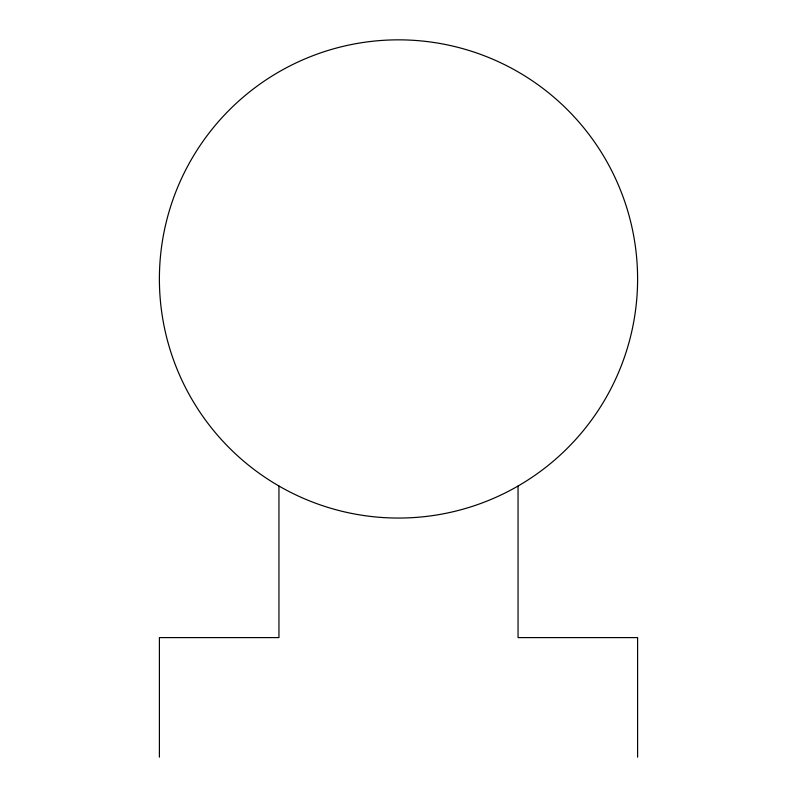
<?xml version="1.0" encoding="UTF-8"?>
<svg xmlns="http://www.w3.org/2000/svg" width="797" height="797" viewBox="0 0 797 797"><rect width="100%" height="100%" fill="white"/><g stroke="black" fill="none" stroke-linecap="round" stroke-linejoin="round"><path stroke-width="1.2" d="M637.6 757.15L637.6 637.6L518.05 637.6L518.05 486.021M278.95 486.021A239.1 239.1 0 0 0 637.6 278.95A239.1 239.1 0 0 0 278.95 71.879A239.1 239.1 0 0 0 278.95 486.021L278.95 637.6L159.4 637.6L159.4 757.15"/></g></svg>
